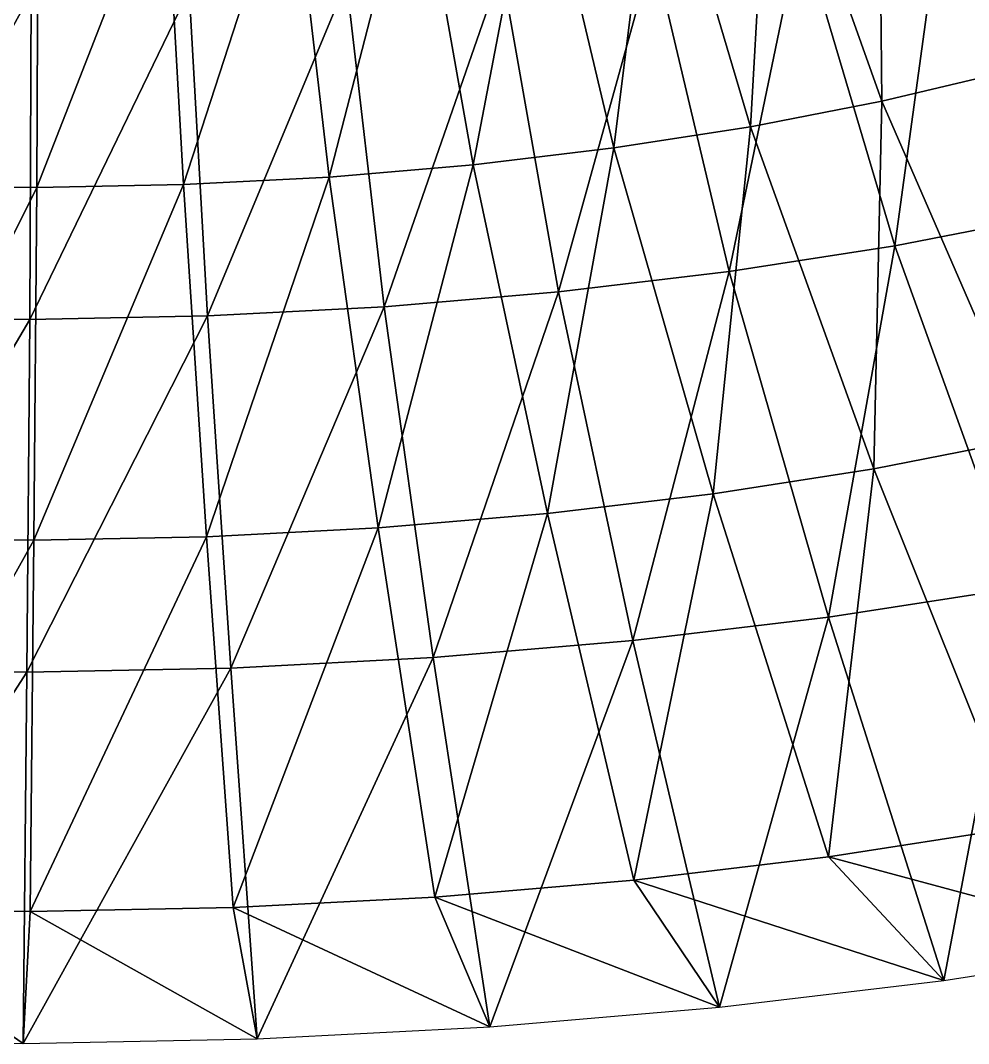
# Model space of a CAD drawing. Header units: metres. Extents: x -644 to 621, y -139 to 1855.
# Drawn here: x -7.7 to 125.3, y -139.4 to 4.1 of the extents above; entities that cross this region are included whole.
import ezdxf

# ---------------------------------------------------------------- set-up
doc = ezdxf.new("R2010")
doc.units = ezdxf.units.M

msp = doc.modelspace()

# ---------------------------------------------------------------- linework, layer by layer
for points in [[(130.76068, -3.038117, -4582.7783), (127.02808, 44.61001, -4562.062), (112.67855, 40.54488, -4571.8267), (112.67865, 40.54498, -4571.8267)], [(113.18465, -7.19236, -4592.6675), (112.67855, 40.54488, -4571.8267), (97.461945, 36.948303, -4580.388), (97.46204, 36.948402, -4580.388)], [(130.76068, -3.038117, -4582.7783), (112.67855, 40.54488, -4571.8267), (113.18465, -7.19236, -4592.6675), (113.184746, -7.19226, -4592.6675)], [(94.74087, -10.773781, -4601.092), (97.461945, 36.948303, -4580.388), (81.49408, 33.847656, -4587.6816), (81.49418, 33.847755, -4587.6816)], [(113.18465, -7.19236, -4592.6675), (97.461945, 36.948303, -4580.388), (94.74087, -10.773781, -4601.092), (94.74097, -10.773681, -4601.092)], [(75.5697, -13.755127, -4607.9873), (81.49408, 33.847656, -4587.6816), (64.89647, 31.266533, -4593.6514), (64.89657, 31.266632, -4593.6514)], [(94.74087, -10.773781, -4601.092), (81.49408, 33.847656, -4587.6816), (75.5697, -13.755127, -4607.9873), (75.5698, -13.755027, -4607.9873)], [(55.817085, -16.1137, -4613.3013), (64.89647, 31.266533, -4593.6514), (47.79545, 29.224571, -4598.2524), (47.795547, 29.22467, -4598.2524)], [(75.5697, -13.755127, -4607.9873), (64.89647, 31.266533, -4593.6514), (55.817085, -16.1137, -4613.3013), (55.817184, -16.113602, -4613.3013)], [(35.63331, -17.831566, -4616.9937), (47.79545, 29.224571, -4598.2524), (30.321165, 27.73732, -4601.4487), (30.321264, 27.73742, -4601.4487)], [(55.817085, -16.1137, -4613.3013), (47.79545, 29.224571, -4598.2524), (35.63331, -17.831566, -4616.9937), (35.633408, -17.831467, -4616.9937)], [(15.171992, -18.895638, -4619.0356), (30.321165, 27.73732, -4601.4487), (12.606598, 26.816086, -4603.2173), (12.606698, 26.816185, -4603.2173)], [(35.63331, -17.831566, -4616.9937), (30.321165, 27.73732, -4601.4487), (15.171992, -18.895638, -4619.0356), (15.172092, -18.895538, -4619.0356)], [(-25.95948, -19.03505, -4618.1216), (-5.213478, 26.467896, -4603.5435), (-23.003345, 26.695396, -4602.4253), (-23.003246, 26.695496, -4602.4253)], [(-5.41119, -19.297829, -4619.4126), (-5.213478, 26.467896, -4603.5435), (-25.95948, -19.03505, -4618.1216), (-25.959381, -19.03495, -4618.1216)], [(15.171992, -18.895638, -4619.0356), (12.606598, 26.816086, -4603.2173), (-5.41119, -19.297829, -4619.4126), (-5.411089, -19.29773, -4619.4126)], [(-5.41119, -19.297829, -4619.4126), (12.606598, 26.816086, -4603.2173), (-5.213478, 26.467896, -4603.5435), (-5.213378, 26.467995, -4603.5435)], [(137.33855, -23.136902, -4633.4395), (140.55577, 25.480392, -4610.504), (121.61582, 21.003769, -4621.16), (121.61592, 21.003868, -4621.16)], [(114.98758, -27.477028, -4643.6484), (121.61582, 21.003769, -4621.16), (101.74079, 17.144424, -4630.2383), (101.74089, 17.144524, -4630.2383)], [(137.33855, -23.136902, -4633.4395), (121.61582, 21.003769, -4621.16), (114.98758, -27.477028, -4643.6484), (114.98768, -27.476929, -4643.6484)], [(91.75516, -31.089943, -4652.0044), (101.74079, 17.144424, -4630.2383), (81.08192, 13.931725, -4637.669), (81.082016, 13.931825, -4637.669)], [(114.98758, -27.477028, -4643.6484), (101.74079, 17.144424, -4630.2383), (91.75516, -31.089943, -4652.0044), (91.75526, -31.089844, -4652.0044)], [(67.818085, -33.948166, -4658.4443), (81.08192, 13.931725, -4637.669), (59.796455, 11.390114, -4643.3955), (59.796555, 11.390214, -4643.3955)], [(91.75516, -31.089943, -4652.0044), (81.08192, 13.931725, -4637.669), (67.818085, -33.948166, -4658.4443), (67.818184, -33.948067, -4658.4443)], [(43.358536, -36.029945, -4662.919), (59.796455, 11.390114, -4643.3955), (38.046394, 9.538948, -4647.374), (38.046494, 9.539048, -4647.374)], [(67.818085, -33.948166, -4658.4443), (59.796455, 11.390114, -4643.3955), (43.358536, -36.029945, -4662.919), (43.358635, -36.029846, -4662.919)], [(18.562649, -37.319427, -4665.394), (38.046394, 9.538948, -4647.374), (15.997255, 8.392296, -4649.575), (15.997355, 8.392396, -4649.575)], [(43.358536, -36.029945, -4662.919), (38.046394, 9.538948, -4647.374), (18.562649, -37.319427, -4665.394), (18.562748, -37.31933, -4665.394)], [(-31.282204, -37.488373, -4664.2856), (-6.183203, 7.958908, -4649.9814), (-28.32607, 8.242065, -4648.59), (-28.325972, 8.242166, -4648.59)], [(-6.380916, -37.806816, -4665.8506), (-6.183203, 7.958908, -4649.9814), (-31.282204, -37.488373, -4664.2856), (-31.282104, -37.488274, -4664.2856)], [(18.562649, -37.319427, -4665.394), (15.997255, 8.392296, -4649.575), (-6.380916, -37.806816, -4665.8506), (-6.380816, -37.806717, -4665.8506)], [(-6.380916, -37.806816, -4665.8506), (15.997255, 8.392296, -4649.575), (-6.183203, 7.958908, -4649.9814), (-6.183103, 7.959008, -4649.9814)], [(133.74681, -54.527676, -4613.115), (130.76068, -3.038117, -4582.7783), (113.18465, -7.19236, -4592.6675), (113.184746, -7.19226, -4592.6675)], [(112.04428, -58.741886, -4623.0283), (113.18465, -7.19236, -4592.6675), (94.74087, -10.773781, -4601.092), (94.74097, -10.773681, -4601.092)], [(133.74681, -54.527676, -4613.115), (113.18465, -7.19236, -4592.6675), (112.04428, -58.741886, -4623.0283), (112.04438, -58.741787, -4623.0283)], [(89.485855, -62.24998, -4631.142), (94.74087, -10.773781, -4601.092), (75.5697, -13.755127, -4607.9873), (75.5698, -13.755027, -4607.9873)], [(112.04428, -58.741886, -4623.0283), (94.74087, -10.773781, -4601.092), (89.485855, -62.24998, -4631.142), (89.485954, -62.24988, -4631.142)], [(66.243225, -65.0253, -4637.395), (75.5697, -13.755127, -4607.9873), (55.817085, -16.1137, -4613.3013), (55.817184, -16.113602, -4613.3013)], [(89.485855, -62.24998, -4631.142), (75.5697, -13.755127, -4607.9873), (66.243225, -65.0253, -4637.395), (66.243324, -65.0252, -4637.395)], [(42.493263, -67.04668, -4641.7397), (55.817085, -16.1137, -4613.3013), (35.63331, -17.831566, -4616.9937), (35.633408, -17.831467, -4616.9937)], [(66.243225, -65.0253, -4637.395), (55.817085, -16.1137, -4613.3013), (42.493263, -67.04668, -4641.7397), (42.493362, -67.04658, -4641.7397)], [(18.416737, -68.29875, -4644.143), (35.63331, -17.831566, -4616.9937), (15.171992, -18.895638, -4619.0356), (15.172092, -18.895538, -4619.0356)], [(42.493263, -67.04668, -4641.7397), (35.63331, -17.831566, -4616.9937), (18.416737, -68.29875, -4644.143), (18.416836, -68.29865, -4644.143)], [(-29.982063, -68.46278, -4643.067), (-5.41119, -19.297829, -4619.4126), (-25.95948, -19.03505, -4618.1216), (-25.959381, -19.03495, -4618.1216)], [(-5.803196, -68.77199, -4644.5864), (-5.41119, -19.297829, -4619.4126), (-29.982063, -68.46278, -4643.067), (-29.981964, -68.462685, -4643.067)], [(18.416737, -68.29875, -4644.143), (15.171992, -18.895638, -4619.0356), (-5.803196, -68.77199, -4644.5864), (-5.803096, -68.77189, -4644.5864)], [(-5.803196, -68.77199, -4644.5864), (15.171992, -18.895638, -4619.0356), (-5.41119, -19.297829, -4619.4126), (-5.411089, -19.29773, -4619.4126)], [(132.291, -75.44513, -4665.585), (137.33855, -23.136902, -4633.4395), (114.98758, -27.477028, -4643.6484), (114.98768, -27.476929, -4643.6484)], [(105.67131, -79.58481, -4675.1597), (114.98758, -27.477028, -4643.6484), (91.75516, -31.089943, -4652.0044), (91.75526, -31.089844, -4652.0044)], [(132.291, -75.44513, -4665.585), (114.98758, -27.477028, -4643.6484), (105.67131, -79.58481, -4675.1597), (105.67141, -79.58471, -4675.1597)], [(78.24423, -82.85974, -4682.538), (91.75516, -31.089943, -4652.0044), (67.818085, -33.948166, -4658.4443), (67.818184, -33.948067, -4658.4443)], [(105.67131, -79.58481, -4675.1597), (91.75516, -31.089943, -4652.0044), (78.24423, -82.85974, -4682.538), (78.24433, -82.85964, -4682.538)], [(50.21849, -85.24504, -4687.665), (67.818085, -33.948166, -4658.4443), (43.358536, -36.029945, -4662.919), (43.358635, -36.029846, -4662.919)], [(78.24423, -82.85974, -4682.538), (67.818085, -33.948166, -4658.4443), (50.21849, -85.24504, -4687.665), (50.21859, -85.24494, -4687.665)], [(21.807396, -86.722534, -4690.501), (43.358536, -36.029945, -4662.919), (18.562649, -37.319427, -4665.394), (18.562748, -37.31933, -4665.394)], [(50.21849, -85.24504, -4687.665), (43.358536, -36.029945, -4662.919), (21.807396, -86.722534, -4690.501), (21.807495, -86.722435, -4690.501)], [(-35.304794, -86.91611, -4689.231), (-6.380916, -37.806816, -4665.8506), (-31.282204, -37.488373, -4664.2856), (-31.282104, -37.488274, -4664.2856)], [(-6.772923, -87.280975, -4691.0244), (-6.380916, -37.806816, -4665.8506), (-35.304794, -86.91611, -4689.231), (-35.304695, -86.91601, -4689.231)], [(21.807396, -86.722534, -4690.501), (18.562649, -37.319427, -4665.394), (-6.772923, -87.280975, -4691.0244), (-6.772823, -87.280876, -4691.0244)], [(-6.772923, -87.280975, -4691.0244), (18.562649, -37.319427, -4665.394), (-6.380916, -37.806816, -4665.8506), (-6.380816, -37.806717, -4665.8506)], [(132.22112, -109.08049, -4651.0044), (133.74681, -54.527676, -4613.115), (112.04428, -58.741886, -4623.0283), (112.04438, -58.741787, -4623.0283)], [(105.69904, -113.205, -4660.544), (112.04428, -58.741886, -4623.0283), (89.485855, -62.24998, -4631.142), (89.485954, -62.24988, -4631.142)], [(132.22112, -109.08049, -4651.0044), (112.04428, -58.741886, -4623.0283), (105.69904, -113.205, -4660.544), (105.69914, -113.2049, -4660.544)], [(78.37255, -116.46794, -4667.8955), (89.485855, -62.24998, -4631.142), (66.243225, -65.0253, -4637.395), (66.243324, -65.0252, -4637.395)], [(105.69904, -113.205, -4660.544), (89.485855, -62.24998, -4631.142), (78.37255, -116.46794, -4667.8955), (78.37265, -116.46784, -4667.8955)], [(50.449593, -118.84449, -4673.0034), (66.243225, -65.0253, -4637.395), (42.493263, -67.04668, -4641.7397), (42.493362, -67.04658, -4641.7397)], [(78.37255, -116.46794, -4667.8955), (66.243225, -65.0253, -4637.395), (50.449593, -118.84449, -4673.0034), (50.44969, -118.84439, -4673.0034)], [(22.142685, -120.31657, -4675.829), (42.493263, -67.04668, -4641.7397), (18.416737, -68.29875, -4644.143), (18.416836, -68.29865, -4644.143)], [(50.449593, -118.84449, -4673.0034), (42.493263, -67.04668, -4641.7397), (22.142685, -120.31657, -4675.829), (22.142784, -120.31647, -4675.829)], [(-34.760063, -120.50943, -4674.564), (-5.803196, -68.77199, -4644.5864), (-29.982063, -68.46278, -4643.067), (-29.981964, -68.462685, -4643.067)], [(-6.332823, -120.872955, -4676.3506), (-5.803196, -68.77199, -4644.5864), (-34.760063, -120.50943, -4674.564), (-34.759964, -120.50933, -4674.564)], [(22.142685, -120.31657, -4675.829), (18.416737, -68.29875, -4644.143), (-6.332823, -120.872955, -4676.3506), (-6.332723, -120.872856, -4676.3506)], [(-6.332823, -120.872955, -4676.3506), (18.416737, -68.29875, -4644.143), (-5.803196, -68.77199, -4644.5864), (-5.803096, -68.77189, -4644.5864)], [(121.8845, -130.53981, -4704.5615), (132.291, -75.44513, -4665.585), (105.67131, -79.58481, -4675.1597), (105.67141, -79.58471, -4675.1597)], [(152.46783, -125.78374, -4693.561), (132.291, -75.44513, -4665.585), (121.8845, -130.53981, -4704.5615), (121.8846, -130.5397, -4704.5615)], [(90.37356, -134.3024, -4713.0386), (105.67131, -79.58481, -4675.1597), (78.24423, -82.85974, -4682.538), (78.24433, -82.85964, -4682.538)], [(121.8845, -130.53981, -4704.5615), (105.67131, -79.58481, -4675.1597), (90.37356, -134.3024, -4713.0386), (90.37366, -134.30229, -4713.0386)], [(58.17482, -137.04286, -4718.9287), (78.24423, -82.85974, -4682.538), (50.21849, -85.24504, -4687.665), (50.21859, -85.24494, -4687.665)], [(90.37356, -134.3024, -4713.0386), (78.24423, -82.85974, -4682.538), (58.17482, -137.04286, -4718.9287), (58.17492, -137.04276, -4718.9287)], [(25.533346, -138.74036, -4722.187), (50.21849, -85.24504, -4687.665), (21.807396, -86.722534, -4690.501), (21.807495, -86.722435, -4690.501)], [(58.17482, -137.04286, -4718.9287), (50.21849, -85.24504, -4687.665), (25.533346, -138.74036, -4722.187), (25.533445, -138.74025, -4722.187)], [(-40.082787, -138.96275, -4720.728), (-6.772923, -87.280975, -4691.0244), (-35.304794, -86.91611, -4689.231), (-35.304695, -86.91601, -4689.231)], [(-7.302545, -139.38196, -4722.7886), (-6.772923, -87.280975, -4691.0244), (-40.082787, -138.96275, -4720.728), (-40.082687, -138.96265, -4720.728)], [(25.533346, -138.74036, -4722.187), (21.807396, -86.722534, -4690.501), (-7.302545, -139.38196, -4722.7886), (-7.302445, -139.38185, -4722.7886)], [(-7.302545, -139.38196, -4722.7886), (21.807396, -86.722534, -4690.501), (-6.772923, -87.280975, -4691.0244), (-6.772823, -87.280876, -4691.0244)], [(152.46783, -125.78374, -4693.561), (132.22112, -109.08049, -4651.0044), (105.69904, -113.205, -4660.544), (105.69914, -113.2049, -4660.544)], [(121.8845, -130.53981, -4704.5615), (105.69904, -113.205, -4660.544), (78.37255, -116.46794, -4667.8955), (78.37265, -116.46784, -4667.8955)], [(105.69904, -113.205, -4660.544), (121.8845, -130.53981, -4704.5615), (152.46783, -125.78374, -4693.561), (152.46794, -125.78364, -4693.561)], [(90.37356, -134.3024, -4713.0386), (78.37255, -116.46794, -4667.8955), (50.449593, -118.84449, -4673.0034), (50.44969, -118.84439, -4673.0034)], [(78.37255, -116.46794, -4667.8955), (90.37356, -134.3024, -4713.0386), (121.8845, -130.53981, -4704.5615), (121.8846, -130.5397, -4704.5615)], [(58.17482, -137.04286, -4718.9287), (50.449593, -118.84449, -4673.0034), (22.142685, -120.31657, -4675.829), (22.142784, -120.31647, -4675.829)], [(50.449593, -118.84449, -4673.0034), (58.17482, -137.04286, -4718.9287), (90.37356, -134.3024, -4713.0386), (90.37366, -134.30229, -4713.0386)], [(-34.760063, -120.50943, -4674.564), (-40.082787, -138.96275, -4720.728), (-7.302545, -139.38196, -4722.7886), (-7.302445, -139.38185, -4722.7886)], [(-7.302545, -139.38196, -4722.7886), (-6.332823, -120.872955, -4676.3506), (-34.760063, -120.50943, -4674.564), (-34.759964, -120.50933, -4674.564)], [(25.533346, -138.74036, -4722.187), (22.142685, -120.31657, -4675.829), (-6.332823, -120.872955, -4676.3506), (-6.332723, -120.872856, -4676.3506)], [(22.142685, -120.31657, -4675.829), (25.533346, -138.74036, -4722.187), (58.17482, -137.04286, -4718.9287), (58.17492, -137.04276, -4718.9287)], [(-6.332823, -120.872955, -4676.3506), (-7.302545, -139.38196, -4722.7886), (25.533346, -138.74036, -4722.187), (25.533445, -138.74025, -4722.187)]]:
    msp.add_3dface(points)

doc.saveas('drawing.dxf')
